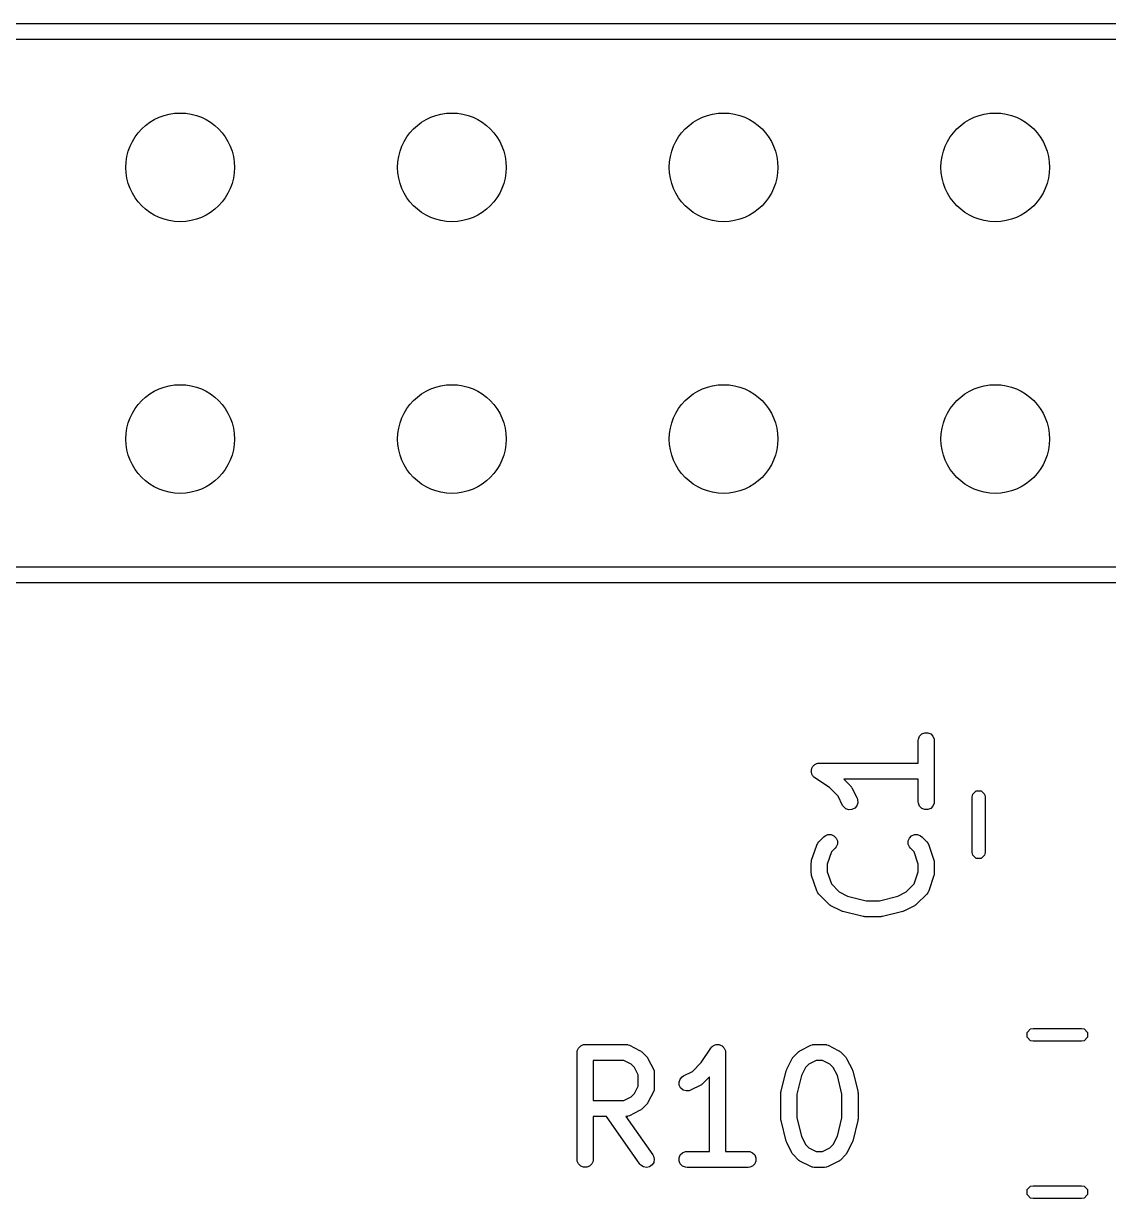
# Model space of a CAD drawing. Header units: inches. Extents: x 1.99 to 4.41, y -4.34 to -2.1.
# Drawn here: x 2.8813 to 3.2807, y -2.5343 to -2.1018 of the extents above; entities that cross this region are included whole.
import ezdxf

# ---------------------------------------------------------------- set-up
doc = ezdxf.new("R2010")
doc.units = ezdxf.units.IN
doc.header["$MEASUREMENT"] = 0
doc.layers.add('BLACK', color=250, linetype='CONTINUOUS')

msp = doc.modelspace()

# ---------------------------------------------------------------- linework, layer by layer
at = {"layer": 'BLACK', "linetype": 'CONTINUOUS'}
for p, q in [((2.18898, -2.10177), (4.18898, -2.10177)), ((4.18602, -2.10768), (2.19193, -2.10768)), ((2.29193, -2.30177), (4.18602, -2.30177)), ((4.18898, -2.30768), (2.28898, -2.30768)), ((3.21062, -2.36572), (3.21068, -2.36514)), ((3.21068, -2.36514), (3.21112, -2.36408)), ((3.21112, -2.36408), (3.21194, -2.36326)), ((3.21194, -2.36326), (3.213, -2.36282)), ((3.213, -2.36282), (3.21415, -2.36282)), ((3.21415, -2.36282), (3.21522, -2.36326)), ((3.21522, -2.36326), (3.21603, -2.36408)), ((3.21603, -2.36408), (3.21647, -2.36514)), ((3.21647, -2.36514), (3.21653, -2.36572)), ((3.21062, -2.37402), (3.21062, -2.36572)), ((3.21653, -2.36572), (3.21653, -2.38822)), ((3.17283, -2.3744), (3.17307, -2.37424)), ((3.17307, -2.37424), (3.17336, -2.37418)), ((3.17336, -2.37418), (3.17363, -2.37407)), ((3.17363, -2.37407), (3.1742, -2.37402)), ((3.1742, -2.37402), (3.1742, -2.37402)), ((3.1742, -2.37402), (3.1742, -2.37402)), ((3.1742, -2.37402), (3.17421, -2.37402)), ((3.17421, -2.37402), (3.21062, -2.37402)), ((3.17125, -2.37697), (3.17131, -2.37668)), ((3.17131, -2.37726), (3.17125, -2.37697)), ((3.17131, -2.37639), (3.17142, -2.37613)), ((3.17131, -2.37668), (3.17131, -2.37639)), ((3.17131, -2.37754), (3.17131, -2.37726)), ((3.17142, -2.37781), (3.17131, -2.37754)), ((3.17142, -2.37613), (3.17148, -2.37584)), ((3.17148, -2.3781), (3.17142, -2.37781)), ((3.17148, -2.37584), (3.17164, -2.3756)), ((3.17164, -2.37834), (3.17148, -2.3781)), ((3.17164, -2.3756), (3.17175, -2.37533)), ((3.17175, -2.37861), (3.17164, -2.37834)), ((3.17175, -2.37533), (3.17195, -2.37512)), ((3.17196, -2.37882), (3.17175, -2.37861)), ((3.17195, -2.37512), (3.17212, -2.37488)), ((3.17212, -2.37488), (3.17236, -2.37472)), ((3.17236, -2.37472), (3.17257, -2.37451)), ((3.17257, -2.37451), (3.17283, -2.3744)), ((3.17212, -2.37906), (3.17196, -2.37882)), ((3.17256, -2.37942), (3.17212, -2.37906)), ((3.17257, -2.37942), (3.17256, -2.37942)), ((3.17257, -2.37943), (3.17257, -2.37942)), ((3.17257, -2.37942), (3.17257, -2.37942)), ((3.17795, -2.38301), (3.17257, -2.37943)), ((3.21062, -2.37992), (3.18321, -2.37992)), ((3.18321, -2.37992), (3.18567, -2.38238)), ((3.18567, -2.38238), (3.18585, -2.38261)), ((3.18585, -2.38261), (3.18591, -2.38266)), ((3.18591, -2.38266), (3.18597, -2.38275)), ((3.18597, -2.38275), (3.18603, -2.38283)), ((3.18603, -2.38283), (3.18606, -2.3829)), ((3.18606, -2.3829), (3.18622, -2.38315)), ((3.21062, -2.38822), (3.21062, -2.37992)), ((3.18115, -2.38622), (3.17795, -2.38301)), ((3.18281, -2.38954), (3.18115, -2.38622)), ((3.18622, -2.38315), (3.1881, -2.3869)), ((3.1881, -2.3869), (3.1883, -2.38744)), ((3.23051, -2.38637), (3.23069, -2.38546)), ((3.23051, -2.40694), (3.23051, -2.38637)), ((3.23069, -2.38546), (3.23197, -2.38419)), ((3.23197, -2.38419), (3.23378, -2.38419)), ((3.23378, -2.38419), (3.23506, -2.38546)), ((3.23506, -2.38546), (3.23524, -2.38637)), ((3.23524, -2.38637), (3.23524, -2.40694)), ((3.18312, -2.39003), (3.18281, -2.38954)), ((3.18399, -2.39078), (3.18312, -2.39003)), ((3.18508, -2.39115), (3.18399, -2.39078)), ((3.18623, -2.39106), (3.18508, -2.39115)), ((3.18726, -2.39055), (3.18623, -2.39106)), ((3.18802, -2.38968), (3.18726, -2.39055)), ((3.18838, -2.38859), (3.18802, -2.38968)), ((3.1883, -2.38744), (3.18838, -2.38859)), ((3.21068, -2.38879), (3.21062, -2.38822)), ((3.21112, -2.38986), (3.21068, -2.38879)), ((3.21194, -2.39067), (3.21112, -2.38986)), ((3.213, -2.39111), (3.21194, -2.39067)), ((3.21415, -2.39111), (3.213, -2.39111)), ((3.21522, -2.39067), (3.21415, -2.39111)), ((3.21603, -2.38986), (3.21522, -2.39067)), ((3.21647, -2.38879), (3.21603, -2.38986)), ((3.21653, -2.38822), (3.21647, -2.38879)), ((3.1714, -2.40978), (3.17328, -2.40416)), ((3.17328, -2.40416), (3.17352, -2.40363)), ((3.17352, -2.40363), (3.17358, -2.40355)), ((3.17358, -2.40355), (3.17363, -2.40345)), ((3.17363, -2.40345), (3.17399, -2.403)), ((3.17399, -2.403), (3.17587, -2.40113)), ((3.17587, -2.40113), (3.17631, -2.40076)), ((3.17631, -2.40076), (3.17738, -2.40032)), ((3.17738, -2.40032), (3.17853, -2.40032)), ((3.17853, -2.40032), (3.1796, -2.40076)), ((3.1796, -2.40076), (3.18041, -2.40157)), ((3.18041, -2.40157), (3.18085, -2.40264)), ((3.18085, -2.40379), (3.18041, -2.40486)), ((3.18085, -2.40264), (3.18085, -2.40379)), ((3.20693, -2.40264), (3.20737, -2.40157)), ((3.20693, -2.40379), (3.20693, -2.40264)), ((3.20737, -2.40486), (3.20693, -2.40379)), ((3.20737, -2.40157), (3.20819, -2.40076)), ((3.20819, -2.40076), (3.20925, -2.40032)), ((3.20925, -2.40032), (3.2104, -2.40032)), ((3.2104, -2.40032), (3.21147, -2.40076)), ((3.21147, -2.40076), (3.21191, -2.40113)), ((3.21191, -2.40113), (3.21379, -2.403)), ((3.21379, -2.403), (3.21416, -2.40345)), ((3.21416, -2.40345), (3.2142, -2.40355)), ((3.2142, -2.40355), (3.21427, -2.40363)), ((3.21427, -2.40363), (3.2145, -2.40416)), ((3.2145, -2.40416), (3.21638, -2.40978)), ((3.17866, -2.40668), (3.17716, -2.41119)), ((3.18004, -2.4053), (3.17866, -2.40668)), ((3.18041, -2.40486), (3.18004, -2.4053)), ((3.20774, -2.4053), (3.20737, -2.40486)), ((3.20912, -2.40668), (3.20774, -2.4053)), ((3.21062, -2.41119), (3.20912, -2.40668)), ((3.23069, -2.40784), (3.23051, -2.40694)), ((3.23197, -2.40912), (3.23069, -2.40784)), ((3.23506, -2.40784), (3.23378, -2.40912)), ((3.23524, -2.40694), (3.23506, -2.40784)), ((3.17125, -2.41071), (3.17128, -2.41042)), ((3.17125, -2.41446), (3.17125, -2.41071)), ((3.17128, -2.41034), (3.1713, -2.41024)), ((3.17128, -2.41042), (3.17128, -2.41034)), ((3.1713, -2.41024), (3.17131, -2.41014)), ((3.17131, -2.41014), (3.17134, -2.41007)), ((3.17134, -2.41007), (3.1714, -2.40978)), ((3.17716, -2.41119), (3.17716, -2.41398)), ((3.21062, -2.41398), (3.21062, -2.41119)), ((3.21638, -2.40978), (3.21644, -2.41007)), ((3.21644, -2.41007), (3.21647, -2.41014)), ((3.21647, -2.41014), (3.21648, -2.41024)), ((3.21648, -2.41024), (3.21651, -2.41034)), ((3.21651, -2.41034), (3.2165, -2.41042)), ((3.2165, -2.41042), (3.21653, -2.41071)), ((3.21653, -2.41071), (3.21653, -2.41446)), ((3.23378, -2.40912), (3.23197, -2.40912)), ((3.17128, -2.41476), (3.17125, -2.41446)), ((3.17128, -2.41483), (3.17128, -2.41476)), ((3.1713, -2.41494), (3.17128, -2.41483)), ((3.17131, -2.41504), (3.1713, -2.41494)), ((3.17134, -2.41511), (3.17131, -2.41504)), ((3.1714, -2.4154), (3.17134, -2.41511)), ((3.17328, -2.42102), (3.1714, -2.4154)), ((3.17716, -2.41398), (3.17866, -2.41849)), ((3.20912, -2.41849), (3.21062, -2.41398)), ((3.21638, -2.4154), (3.2145, -2.42102)), ((3.21644, -2.41511), (3.21638, -2.4154)), ((3.21647, -2.41504), (3.21644, -2.41511)), ((3.21648, -2.41494), (3.21647, -2.41504)), ((3.21651, -2.41483), (3.21648, -2.41494)), ((3.21653, -2.41446), (3.2165, -2.41476)), ((3.2165, -2.41476), (3.21651, -2.41483)), ((3.17352, -2.42155), (3.17328, -2.42102)), ((3.17358, -2.42163), (3.17352, -2.42155)), ((3.17363, -2.42173), (3.17358, -2.42163)), ((3.17399, -2.42218), (3.17363, -2.42173)), ((3.17866, -2.41849), (3.18158, -2.42141)), ((3.18158, -2.42141), (3.18461, -2.42293)), ((3.20317, -2.42293), (3.2062, -2.42141)), ((3.2062, -2.42141), (3.20912, -2.41849)), ((3.21416, -2.42173), (3.21379, -2.42218)), ((3.2142, -2.42163), (3.21416, -2.42173)), ((3.21427, -2.42155), (3.2142, -2.42163)), ((3.2145, -2.42102), (3.21427, -2.42155)), ((3.17774, -2.42593), (3.17399, -2.42218)), ((3.17797, -2.42611), (3.17774, -2.42593)), ((3.17802, -2.42617), (3.17797, -2.42611)), ((3.17811, -2.42623), (3.17802, -2.42617)), ((3.18461, -2.42293), (3.19144, -2.42463)), ((3.19144, -2.42463), (3.19634, -2.42463)), ((3.19634, -2.42463), (3.20317, -2.42293)), ((3.20976, -2.42617), (3.20967, -2.42623)), ((3.20981, -2.42611), (3.20976, -2.42617)), ((3.21004, -2.42593), (3.20981, -2.42611)), ((3.21379, -2.42218), (3.21004, -2.42593)), ((3.17819, -2.42629), (3.17811, -2.42623)), ((3.17826, -2.42632), (3.17819, -2.42629)), ((3.17851, -2.42648), (3.17826, -2.42632)), ((3.18226, -2.42835), (3.17851, -2.42648)), ((3.1823, -2.42837), (3.18226, -2.42835)), ((3.18232, -2.42838), (3.1823, -2.42837)), ((3.18256, -2.42847), (3.18232, -2.42838)), ((3.1828, -2.42856), (3.18256, -2.42847)), ((3.18282, -2.42856), (3.1828, -2.42856)), ((3.18286, -2.42858), (3.18282, -2.42856)), ((3.19036, -2.43045), (3.18286, -2.42858)), ((3.19046, -2.43047), (3.19036, -2.43045)), ((3.1905, -2.43048), (3.19046, -2.43047)), ((3.19072, -2.4305), (3.1905, -2.43048)), ((3.19093, -2.43054), (3.19072, -2.4305)), ((3.19098, -2.43053), (3.19093, -2.43054)), ((3.19108, -2.43054), (3.19098, -2.43053)), ((3.1968, -2.43053), (3.1967, -2.43054)), ((3.19685, -2.43054), (3.1968, -2.43053)), ((3.19706, -2.4305), (3.19685, -2.43054)), ((3.19728, -2.43048), (3.19706, -2.4305)), ((3.19732, -2.43047), (3.19728, -2.43048)), ((3.19742, -2.43045), (3.19732, -2.43047)), ((3.20492, -2.42858), (3.19742, -2.43045)), ((3.20496, -2.42856), (3.20492, -2.42858)), ((3.20498, -2.42856), (3.20496, -2.42856)), ((3.20522, -2.42847), (3.20498, -2.42856)), ((3.20546, -2.42838), (3.20522, -2.42847)), ((3.20548, -2.42837), (3.20546, -2.42838)), ((3.20552, -2.42835), (3.20548, -2.42837)), ((3.20927, -2.42648), (3.20552, -2.42835)), ((3.20952, -2.42632), (3.20927, -2.42648)), ((3.20959, -2.42629), (3.20952, -2.42632)), ((3.20967, -2.42623), (3.20959, -2.42629)), ((3.1967, -2.43054), (3.19108, -2.43054)), ((3.25069, -2.47311), (3.25197, -2.47183)), ((3.25069, -2.47492), (3.25069, -2.47311)), ((3.25197, -2.47183), (3.25287, -2.47165)), ((3.25287, -2.47165), (3.27075, -2.47165)), ((3.27075, -2.47165), (3.27165, -2.47183)), ((3.27165, -2.47183), (3.27293, -2.47311)), ((3.27293, -2.47311), (3.27293, -2.47492)), ((3.08557, -2.47886), (3.08638, -2.47805)), ((3.08638, -2.47805), (3.08744, -2.47761)), ((3.08744, -2.47761), (3.08802, -2.47755)), ((3.08802, -2.47755), (3.10302, -2.47755)), ((3.10302, -2.47755), (3.10359, -2.47761)), ((3.10359, -2.47761), (3.10369, -2.47765)), ((3.10369, -2.47765), (3.1038, -2.47766)), ((3.1038, -2.47766), (3.10434, -2.47786)), ((3.10434, -2.47786), (3.10809, -2.47974)), ((3.13492, -2.47826), (3.13512, -2.47805)), ((3.13512, -2.47805), (3.13539, -2.47794)), ((3.13539, -2.47794), (3.13563, -2.47778)), ((3.13563, -2.47778), (3.13592, -2.47772)), ((3.13592, -2.47772), (3.13619, -2.47761)), ((3.13619, -2.47761), (3.13648, -2.47761)), ((3.13648, -2.47761), (3.13676, -2.47755)), ((3.13676, -2.47755), (3.13705, -2.47761)), ((3.13705, -2.47761), (3.13734, -2.47761)), ((3.13734, -2.47761), (3.13761, -2.47772)), ((3.13761, -2.47772), (3.13789, -2.47778)), ((3.13789, -2.47778), (3.13813, -2.47794)), ((3.13813, -2.47794), (3.1384, -2.47805)), ((3.1384, -2.47805), (3.13861, -2.47825)), ((3.16731, -2.47974), (3.17106, -2.47786)), ((3.17106, -2.47786), (3.1716, -2.47766)), ((3.1716, -2.47766), (3.17171, -2.47765)), ((3.17171, -2.47765), (3.17181, -2.47761)), ((3.17181, -2.47761), (3.17238, -2.47755)), ((3.17238, -2.47755), (3.17613, -2.47755)), ((3.17613, -2.47755), (3.17671, -2.47761)), ((3.17671, -2.47761), (3.17681, -2.47765)), ((3.17681, -2.47765), (3.17691, -2.47766)), ((3.17691, -2.47766), (3.17745, -2.47786)), ((3.17745, -2.47786), (3.1812, -2.47974)), ((3.25197, -2.4762), (3.25069, -2.47492)), ((3.25287, -2.47638), (3.25197, -2.4762)), ((3.27075, -2.47638), (3.25287, -2.47638)), ((3.27165, -2.4762), (3.27075, -2.47638)), ((3.27293, -2.47492), (3.27165, -2.4762)), ((3.08507, -2.4805), (3.08512, -2.47993)), ((3.08507, -2.51987), (3.08507, -2.4805)), ((3.08512, -2.47993), (3.08557, -2.47886)), ((3.10809, -2.47974), (3.10834, -2.47989)), ((3.10834, -2.47989), (3.10841, -2.47992)), ((3.10841, -2.47992), (3.10849, -2.47999)), ((3.10849, -2.47999), (3.10858, -2.48005)), ((3.10858, -2.48005), (3.10863, -2.48011)), ((3.10863, -2.48011), (3.10886, -2.48029)), ((3.10886, -2.48029), (3.11073, -2.48217)), ((3.11073, -2.48217), (3.11092, -2.48239)), ((3.11092, -2.48239), (3.11098, -2.48244)), ((3.13072, -2.48425), (3.13431, -2.47887)), ((3.13431, -2.47886), (3.13467, -2.47842)), ((3.13431, -2.47887), (3.13431, -2.47886)), ((3.13431, -2.47886), (3.13431, -2.47886)), ((3.13431, -2.47887), (3.13431, -2.47887)), ((3.13467, -2.47842), (3.13492, -2.47826)), ((3.13861, -2.47825), (3.13885, -2.47841)), ((3.13885, -2.47841), (3.13901, -2.47866)), ((3.13901, -2.47866), (3.13922, -2.47886)), ((3.13922, -2.47886), (3.13933, -2.47913)), ((3.13933, -2.47913), (3.13949, -2.47937)), ((3.13949, -2.47937), (3.13955, -2.47966)), ((3.13955, -2.47966), (3.13966, -2.47993)), ((3.13966, -2.47993), (3.13972, -2.4805)), ((3.13972, -2.4805), (3.13972, -2.4805)), ((3.13972, -2.4805), (3.13972, -2.4805)), ((3.13972, -2.4805), (3.13972, -2.4805)), ((3.13972, -2.4805), (3.13972, -2.51692)), ((3.16443, -2.48244), (3.16449, -2.48239)), ((3.16449, -2.48239), (3.16467, -2.48217)), ((3.16467, -2.48217), (3.16655, -2.48029)), ((3.16655, -2.48029), (3.16677, -2.48011)), ((3.16677, -2.48011), (3.16682, -2.48005)), ((3.16682, -2.48005), (3.16691, -2.47999)), ((3.16691, -2.47999), (3.16699, -2.47992)), ((3.16699, -2.47992), (3.16707, -2.47989)), ((3.16707, -2.47989), (3.16731, -2.47974)), ((3.1812, -2.47974), (3.18145, -2.47989)), ((3.18145, -2.47989), (3.18152, -2.47992)), ((3.18152, -2.47992), (3.18161, -2.47999)), ((3.18161, -2.47999), (3.18169, -2.48005)), ((3.18169, -2.48005), (3.18175, -2.48011)), ((3.18175, -2.48011), (3.18197, -2.48029)), ((3.18197, -2.48029), (3.18385, -2.48217)), ((3.18385, -2.48217), (3.18403, -2.48239)), ((3.18403, -2.48239), (3.18409, -2.48244)), ((3.10232, -2.48346), (3.09097, -2.48346)), ((3.09097, -2.48346), (3.09097, -2.49817)), ((3.10502, -2.48481), (3.10232, -2.48346)), ((3.10622, -2.486), (3.10502, -2.48481)), ((3.10756, -2.4887), (3.10622, -2.486)), ((3.11098, -2.48244), (3.11103, -2.48253)), ((3.11103, -2.48253), (3.1111, -2.48261)), ((3.1111, -2.48261), (3.11113, -2.48269)), ((3.11113, -2.48269), (3.11128, -2.48293)), ((3.11128, -2.48293), (3.11316, -2.48668)), ((3.11316, -2.48668), (3.11337, -2.48722)), ((3.12752, -2.48745), (3.13072, -2.48425)), ((3.16213, -2.48698), (3.16222, -2.48674)), ((3.16222, -2.48674), (3.16223, -2.48673)), ((3.16223, -2.48673), (3.16224, -2.48668)), ((3.16224, -2.48668), (3.16412, -2.48293)), ((3.16412, -2.48293), (3.16428, -2.48269)), ((3.16428, -2.48269), (3.16431, -2.48261)), ((3.16431, -2.48261), (3.16437, -2.48253)), ((3.16437, -2.48253), (3.16443, -2.48244)), ((3.16919, -2.486), (3.16767, -2.48903)), ((3.17038, -2.48481), (3.16919, -2.486)), ((3.17308, -2.48346), (3.17038, -2.48481)), ((3.17544, -2.48346), (3.17308, -2.48346)), ((3.17813, -2.48481), (3.17544, -2.48346)), ((3.17933, -2.486), (3.17813, -2.48481)), ((3.18085, -2.48903), (3.17933, -2.486)), ((3.18409, -2.48244), (3.18415, -2.48253)), ((3.18415, -2.48253), (3.18421, -2.48261)), ((3.18421, -2.48261), (3.18424, -2.48269)), ((3.18424, -2.48269), (3.1844, -2.48293)), ((3.1844, -2.48293), (3.18627, -2.48668)), ((3.18627, -2.48668), (3.18629, -2.48673)), ((3.18629, -2.48673), (3.1863, -2.48674)), ((3.1863, -2.48674), (3.18639, -2.48698)), ((3.10756, -2.49293), (3.10756, -2.4887)), ((3.11337, -2.48722), (3.11337, -2.48733)), ((3.11337, -2.48733), (3.11341, -2.48743)), ((3.11341, -2.48743), (3.11347, -2.488)), ((3.11347, -2.488), (3.11347, -2.49363)), ((3.12259, -2.49138), (3.12295, -2.49029)), ((3.12295, -2.49029), (3.12371, -2.48942)), ((3.12371, -2.48942), (3.1242, -2.48911)), ((3.1242, -2.48911), (3.12752, -2.48745)), ((3.13381, -2.48951), (3.13135, -2.49197)), ((3.13381, -2.51692), (3.13381, -2.48951)), ((3.16015, -2.49479), (3.16202, -2.48729)), ((3.16202, -2.48729), (3.16204, -2.48725)), ((3.16204, -2.48722), (3.16213, -2.48698)), ((3.16204, -2.48725), (3.16204, -2.48722)), ((3.16767, -2.48903), (3.16596, -2.49587)), ((3.18256, -2.49587), (3.18085, -2.48903)), ((3.18639, -2.48698), (3.18648, -2.48722)), ((3.18648, -2.48722), (3.18648, -2.48725)), ((3.18648, -2.48725), (3.1865, -2.48729)), ((3.1865, -2.48729), (3.18837, -2.49479)), ((3.10622, -2.49563), (3.10756, -2.49293)), ((3.11316, -2.49495), (3.11128, -2.4987)), ((3.11337, -2.49441), (3.11316, -2.49495)), ((3.11341, -2.4942), (3.11337, -2.4943)), ((3.11337, -2.4943), (3.11337, -2.49441)), ((3.11347, -2.49363), (3.11341, -2.4942)), ((3.12267, -2.49253), (3.12259, -2.49138)), ((3.12318, -2.49356), (3.12267, -2.49253)), ((3.12405, -2.49432), (3.12318, -2.49356)), ((3.12515, -2.49468), (3.12405, -2.49432)), ((3.1263, -2.4946), (3.12515, -2.49468)), ((3.12684, -2.49439), (3.1263, -2.4946)), ((3.13059, -2.49252), (3.12684, -2.49439)), ((3.13083, -2.49236), (3.13059, -2.49252)), ((3.13091, -2.49233), (3.13083, -2.49236)), ((3.13099, -2.49227), (3.13091, -2.49233)), ((3.13108, -2.49221), (3.13099, -2.49227)), ((3.13113, -2.49215), (3.13108, -2.49221)), ((3.13135, -2.49197), (3.13113, -2.49215)), ((3.16006, -2.49536), (3.16009, -2.49514)), ((3.16007, -2.4954), (3.16006, -2.49536)), ((3.16006, -2.4955), (3.16007, -2.4954)), ((3.16009, -2.49514), (3.16011, -2.49493)), ((3.16011, -2.49493), (3.16013, -2.49489)), ((3.16013, -2.49489), (3.16015, -2.49479)), ((3.18837, -2.49479), (3.18839, -2.49489)), ((3.18839, -2.49489), (3.1884, -2.49493)), ((3.1884, -2.49493), (3.18843, -2.49514)), ((3.18843, -2.49514), (3.18846, -2.49536)), ((3.18846, -2.49536), (3.18845, -2.4954)), ((3.18845, -2.4954), (3.18846, -2.4955)), ((3.09097, -2.49817), (3.10232, -2.49817)), ((3.10232, -2.49817), (3.10502, -2.49683)), ((3.10502, -2.49683), (3.10622, -2.49563)), ((3.11073, -2.49947), (3.10886, -2.50134)), ((3.11092, -2.49924), (3.11073, -2.49947)), ((3.11098, -2.49919), (3.11092, -2.49924)), ((3.11103, -2.4991), (3.11098, -2.49919)), ((3.1111, -2.49902), (3.11103, -2.4991)), ((3.11113, -2.49895), (3.1111, -2.49902)), ((3.11128, -2.4987), (3.11113, -2.49895)), ((3.16006, -2.50488), (3.16006, -2.4955)), ((3.16596, -2.49587), (3.16596, -2.50451)), ((3.18256, -2.50451), (3.18256, -2.49587)), ((3.18846, -2.4955), (3.18846, -2.50488)), ((3.10359, -2.50402), (3.10306, -2.50408)), ((3.10369, -2.50398), (3.10359, -2.50402)), ((3.1038, -2.50398), (3.10369, -2.50398)), ((3.10434, -2.50377), (3.1038, -2.50398)), ((3.10809, -2.50189), (3.10434, -2.50377)), ((3.10834, -2.50174), (3.10809, -2.50189)), ((3.10841, -2.50171), (3.10834, -2.50174)), ((3.10849, -2.50164), (3.10841, -2.50171)), ((3.10858, -2.50158), (3.10849, -2.50164)), ((3.10863, -2.50153), (3.10858, -2.50158)), ((3.10886, -2.50134), (3.10863, -2.50153)), ((3.09586, -2.50408), (3.09097, -2.50408)), ((3.09097, -2.50408), (3.09097, -2.51987)), ((3.1081, -2.52157), (3.09586, -2.50408)), ((3.10306, -2.50408), (3.11294, -2.51818)), ((3.16007, -2.50498), (3.16006, -2.50488)), ((3.16006, -2.50502), (3.16007, -2.50498)), ((3.16009, -2.50524), (3.16006, -2.50502)), ((3.16011, -2.50545), (3.16009, -2.50524)), ((3.16013, -2.50549), (3.16011, -2.50545)), ((3.16015, -2.50559), (3.16013, -2.50549)), ((3.16202, -2.51309), (3.16015, -2.50559)), ((3.16596, -2.50451), (3.16767, -2.51135)), ((3.18085, -2.51135), (3.18256, -2.50451)), ((3.18837, -2.50559), (3.1865, -2.51309)), ((3.18839, -2.50549), (3.18837, -2.50559)), ((3.1884, -2.50545), (3.18839, -2.50549)), ((3.18843, -2.50524), (3.1884, -2.50545)), ((3.18846, -2.50502), (3.18843, -2.50524)), ((3.18846, -2.50488), (3.18845, -2.50498)), ((3.18845, -2.50498), (3.18846, -2.50502)), ((3.16767, -2.51135), (3.16919, -2.51438)), ((3.17933, -2.51438), (3.18085, -2.51135)), ((3.12388, -2.51742), (3.12494, -2.51698)), ((3.12494, -2.51698), (3.12552, -2.51692)), ((3.12552, -2.51692), (3.13381, -2.51692)), ((3.13972, -2.51692), (3.14801, -2.51692)), ((3.14801, -2.51692), (3.14859, -2.51698)), ((3.14859, -2.51698), (3.14965, -2.51742)), ((3.16204, -2.51313), (3.16202, -2.51309)), ((3.16204, -2.51316), (3.16204, -2.51313)), ((3.16213, -2.51339), (3.16204, -2.51316)), ((3.16222, -2.51364), (3.16213, -2.51339)), ((3.16223, -2.51365), (3.16222, -2.51364)), ((3.16224, -2.5137), (3.16223, -2.51365)), ((3.16412, -2.51745), (3.16224, -2.5137)), ((3.16919, -2.51438), (3.17038, -2.51557)), ((3.17038, -2.51557), (3.17308, -2.51692)), ((3.17308, -2.51692), (3.17544, -2.51692)), ((3.17544, -2.51692), (3.17813, -2.51557)), ((3.17813, -2.51557), (3.17933, -2.51438)), ((3.18627, -2.5137), (3.1844, -2.51745)), ((3.18629, -2.51365), (3.18627, -2.5137)), ((3.1863, -2.51364), (3.18629, -2.51365)), ((3.18639, -2.5134), (3.1863, -2.51364)), ((3.18648, -2.51316), (3.18639, -2.5134)), ((3.1865, -2.51309), (3.18648, -2.51313)), ((3.18648, -2.51313), (3.18648, -2.51316)), ((3.08512, -2.52045), (3.08507, -2.51987)), ((3.08557, -2.52152), (3.08512, -2.52045)), ((3.09092, -2.52045), (3.09048, -2.52152)), ((3.09097, -2.51987), (3.09092, -2.52045)), ((3.11327, -2.52095), (3.11265, -2.52192)), ((3.11294, -2.51818), (3.11322, -2.51869)), ((3.11322, -2.51869), (3.11347, -2.51981)), ((3.11347, -2.51981), (3.11327, -2.52095)), ((3.12262, -2.5193), (3.12306, -2.51823)), ((3.12262, -2.52045), (3.12262, -2.5193)), ((3.12306, -2.52152), (3.12262, -2.52045)), ((3.12306, -2.51823), (3.12388, -2.51742)), ((3.14965, -2.51742), (3.15047, -2.51823)), ((3.15047, -2.51823), (3.15091, -2.5193)), ((3.15091, -2.52045), (3.15047, -2.52152)), ((3.15091, -2.5193), (3.15091, -2.52045)), ((3.16428, -2.51769), (3.16412, -2.51745)), ((3.16431, -2.51777), (3.16428, -2.51769)), ((3.16437, -2.51785), (3.16431, -2.51777)), ((3.16443, -2.51794), (3.16437, -2.51785)), ((3.16449, -2.51799), (3.16443, -2.51794)), ((3.16467, -2.51821), (3.16449, -2.51799)), ((3.16655, -2.52009), (3.16467, -2.51821)), ((3.16677, -2.52027), (3.16655, -2.52009)), ((3.16682, -2.52033), (3.16677, -2.52027)), ((3.16691, -2.52039), (3.16682, -2.52033)), ((3.16699, -2.52046), (3.16691, -2.52039)), ((3.16707, -2.52048), (3.16699, -2.52046)), ((3.16731, -2.52064), (3.16707, -2.52048)), ((3.17106, -2.52252), (3.16731, -2.52064)), ((3.1812, -2.52064), (3.17745, -2.52252)), ((3.18145, -2.52048), (3.1812, -2.52064)), ((3.18152, -2.52046), (3.18145, -2.52048)), ((3.18161, -2.52039), (3.18152, -2.52046)), ((3.18169, -2.52033), (3.18161, -2.52039)), ((3.18175, -2.52027), (3.18169, -2.52033)), ((3.18197, -2.52009), (3.18175, -2.52027)), ((3.18385, -2.51821), (3.18197, -2.52009)), ((3.18403, -2.51799), (3.18385, -2.51821)), ((3.18409, -2.51794), (3.18403, -2.51799)), ((3.18415, -2.51785), (3.18409, -2.51794)), ((3.18421, -2.51777), (3.18415, -2.51785)), ((3.18424, -2.51769), (3.18421, -2.51777)), ((3.1844, -2.51745), (3.18424, -2.51769)), ((3.08638, -2.52233), (3.08557, -2.52152)), ((3.08744, -2.52277), (3.08638, -2.52233)), ((3.0886, -2.52277), (3.08744, -2.52277)), ((3.08966, -2.52233), (3.0886, -2.52277)), ((3.09048, -2.52152), (3.08966, -2.52233)), ((3.10848, -2.52201), (3.1081, -2.52157)), ((3.10945, -2.52263), (3.10848, -2.52201)), ((3.11058, -2.52283), (3.10945, -2.52263)), ((3.11171, -2.52258), (3.11058, -2.52283)), ((3.11265, -2.52192), (3.11171, -2.52258)), ((3.12388, -2.52233), (3.12306, -2.52152)), ((3.12494, -2.52277), (3.12388, -2.52233)), ((3.12552, -2.52283), (3.12494, -2.52277)), ((3.14801, -2.52283), (3.12552, -2.52283)), ((3.14859, -2.52277), (3.14801, -2.52283)), ((3.14965, -2.52233), (3.14859, -2.52277)), ((3.15047, -2.52152), (3.14965, -2.52233)), ((3.1716, -2.52272), (3.17106, -2.52252)), ((3.17171, -2.52273), (3.1716, -2.52272)), ((3.17181, -2.52277), (3.17171, -2.52273)), ((3.17238, -2.52283), (3.17181, -2.52277)), ((3.17613, -2.52283), (3.17238, -2.52283)), ((3.17671, -2.52277), (3.17613, -2.52283)), ((3.17681, -2.52273), (3.17671, -2.52277)), ((3.17691, -2.52272), (3.17681, -2.52273)), ((3.17745, -2.52252), (3.17691, -2.52272)), ((3.25069, -2.53099), (3.25197, -2.52971)), ((3.25197, -2.52971), (3.25287, -2.52953)), ((3.25287, -2.52953), (3.27075, -2.52953)), ((3.27075, -2.52953), (3.27165, -2.52971)), ((3.27165, -2.52971), (3.27293, -2.53099)), ((3.25069, -2.53279), (3.25069, -2.53099)), ((3.25197, -2.53407), (3.25069, -2.53279)), ((3.25287, -2.53425), (3.25197, -2.53407)), ((3.27075, -2.53425), (3.25287, -2.53425)), ((3.27165, -2.53407), (3.27075, -2.53425)), ((3.27293, -2.53279), (3.27165, -2.53407)), ((3.27293, -2.53099), (3.27293, -2.53279))]:
    msp.add_line(p, q, dxfattribs=at)
at = {"layer": 'BLACK'}
for centre in [(2.93898, -2.15472), (2.93898, -2.15472), (3.03898, -2.15472), (3.03898, -2.15472), (3.13898, -2.15472), (3.13898, -2.15472), (3.23898, -2.15472), (3.23898, -2.15472), (2.93898, -2.25472), (2.93898, -2.25472), (3.03898, -2.25472), (3.03898, -2.25472), (3.13898, -2.25472), (3.13898, -2.25472), (3.23898, -2.25472), (3.23898, -2.25472)]:
    msp.add_circle(centre, 0.02, dxfattribs=at)

doc.saveas('drawing.dxf')
